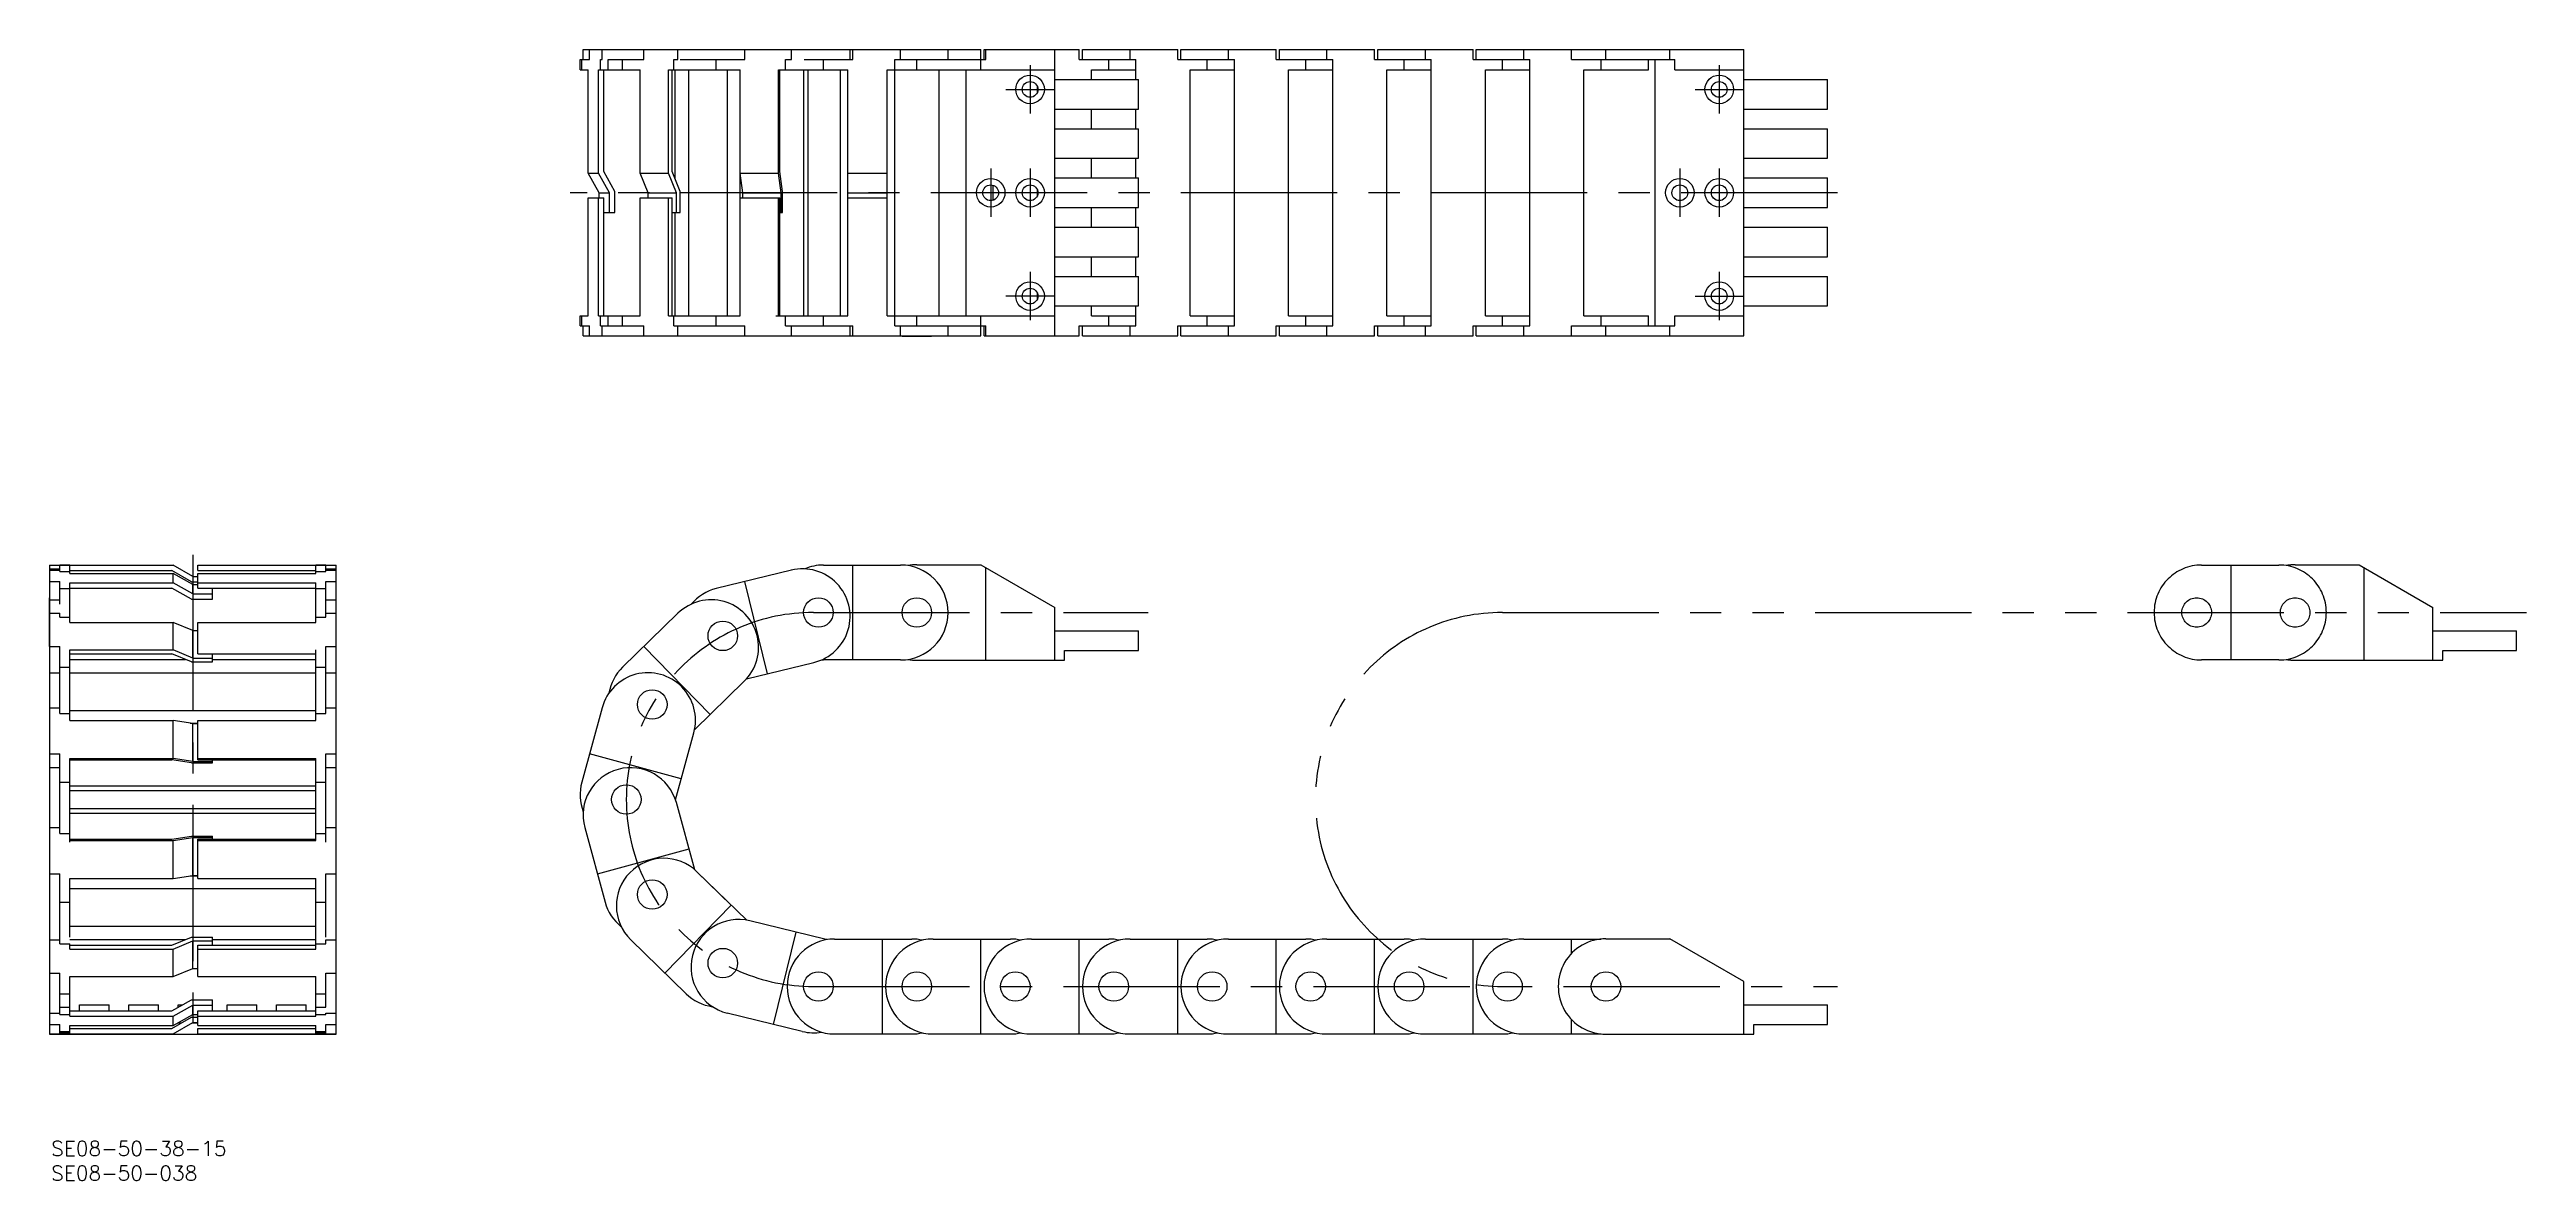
# Model space of a CAD drawing. Extents: x -58 to 445, y -30 to 200.
import ezdxf

# ---------------------------------------------------------------- set-up
doc = ezdxf.new("R2010")
doc.units = 0
doc.linetypes.add('CENTER', pattern=[50.8, 31.75, -6.35, 6.35, -6.35])
doc.linetypes.add('PHANTOM', pattern=[63.5, 31.75, -6.35, 6.35, -6.35, 6.35, -6.35])
doc.layers.get('0').update_dxf_attribs({"linetype": 'CONTINUOUS'})
doc.layers.add('CENTER', color=1, linetype='CENTER')
doc.styles.get("Standard").update_dxf_attribs({"font": 'txt.shx', "height": 3, "bigfont": 'bigfont.shx'})

msp = doc.modelspace()

# ---------------------------------------------------------------- linework, layer by layer
at = {"color": 7, "linetype": 'CONTINUOUS'}
for p, q in [((49.58, 196), (49.58, 198.05)), ((49.58, 198.05), (51.5, 198.05)), ((49.92, 196), (49.92, 198.05)), ((50.18, 198.05), (50.18, 200.1)), ((50.18, 200.1), (130.99, 200.1)), ((51.5, 198.05), (51.5, 200.1)), ((53.73, 196), (53.73, 198.05)), ((53.73, 198.05), (54.05, 198.05)), ((54.05, 198.05), (54.05, 200.1)), ((55.29, 196), (55.29, 198.05)), ((55.29, 198.05), (62.51, 198.05)), ((58.21, 196), (58.21, 198.05)), ((62.51, 198.05), (62.51, 200.1)), ((68.6, 196), (68.6, 198.05)), ((68.6, 198.05), (69.46, 198.05)), ((69.46, 198.05), (69.46, 200.1)), ((69.88, 198.05), (83.06, 198.05)), ((77.24, 196), (77.24, 198.05)), ((83.06, 198.05), (83.06, 200.1)), ((91.32, 196), (91.32, 198.05)), ((91.32, 198.05), (92.49, 198.05)), ((92.49, 198.05), (92.49, 200.1)), ((92.49, 198.05), (92.49, 200.1)), ((95.11, 198.05), (104.99, 198.05)), ((98.99, 196), (98.99, 198.05)), ((104.43, 198.05), (104.43, 200.1)), ((104.99, 198.05), (104.99, 200.1)), ((113.49, 196), (113.49, 198.05)), ((113.49, 198.05), (131.99, 198.05)), ((114.69, 198.05), (114.69, 200.1)), ((114.69, 200.1), (124.34, 200.1)), ((114.99, 200.1), (114.99, 200.11)), ((114.99, 200.11), (120.99, 200.11)), ((117.99, 196), (117.99, 198.05)), ((120.99, 200.1), (120.99, 200.11)), ((124.34, 198.05), (124.34, 200.1)), ((130.99, 196), (130.99, 200.1)), ((131.64, 198.05), (131.64, 200.1)), ((131.64, 200.1), (150.99, 200.1)), ((131.99, 198.05), (131.99, 200.1)), ((145.99, 141.9), (145.99, 200.1)), ((150.99, 198.05), (150.99, 200.1)), ((150.99, 198.05), (162.49, 198.05)), ((151.64, 198.05), (151.64, 200.1)), ((151.64, 200.1), (170.99, 200.1)), ((156.99, 196), (156.99, 198.05)), ((161.29, 198.05), (161.29, 200.1)), ((162.49, 194), (162.49, 198.05)), ((170.99, 198.05), (170.99, 200.1)), ((170.99, 198.05), (182.49, 198.05)), ((171.64, 198.05), (171.64, 200.1)), ((171.64, 200.1), (190.99, 200.1)), ((176.99, 196), (176.99, 198.05)), ((181.29, 198.05), (181.29, 200.1)), ((182.49, 143.95), (182.49, 198.05)), ((190.99, 198.05), (190.99, 200.1)), ((190.99, 198.05), (202.49, 198.05)), ((191.64, 198.05), (191.64, 200.1)), ((191.64, 200.1), (210.99, 200.1)), ((196.99, 196), (196.99, 198.05)), ((201.29, 198.05), (201.29, 200.1)), ((202.49, 143.95), (202.49, 198.05)), ((210.99, 198.05), (210.99, 200.1)), ((210.99, 198.05), (222.49, 198.05)), ((211.64, 198.05), (211.64, 200.1)), ((211.64, 200.1), (230.99, 200.1)), ((216.99, 196), (216.99, 198.05)), ((221.29, 198.05), (221.29, 200.1)), ((222.49, 143.95), (222.49, 198.05)), ((230.99, 198.05), (230.99, 200.1)), ((230.99, 198.05), (242.49, 198.05)), ((231.64, 198.05), (231.64, 200.1)), ((231.64, 200.1), (285.99, 200.1)), ((236.99, 196), (236.99, 198.05)), ((241.29, 198.05), (241.29, 200.1)), ((241.29, 200.1), (250.99, 200.1)), ((242.49, 143.95), (242.49, 198.05)), ((250.99, 198.05), (250.99, 200.1)), ((250.99, 198.05), (271.99, 198.05)), ((256.99, 196), (256.99, 198.05)), ((257.99, 198.05), (257.99, 200.1)), ((266.64, 196), (266.64, 198.05)), ((267.99, 143.95), (267.99, 198.05)), ((270.99, 198.05), (270.99, 200.1)), ((271.99, 196), (271.99, 198.05)), ((285.99, 141.9), (285.99, 200.1)), ((49.58, 196), (51.23, 196)), ((51.23, 175), (51.23, 196)), ((53.34, 175), (53.34, 196)), ((53.34, 196), (61.8, 196)), ((54.4, 175.29), (54.4, 196)), ((61.8, 175), (61.8, 196)), ((67.53, 175), (67.53, 196)), ((67.53, 196), (82.09, 196)), ((68.3, 175.29), (68.3, 196)), ((68.88, 173.84), (68.88, 196)), ((71.67, 146), (71.67, 196)), ((79.55, 146), (79.55, 196)), ((82.07, 146), (82.07, 196)), ((82.09, 175), (82.09, 196)), ((89.86, 175), (89.86, 196)), ((89.86, 196), (103.99, 196)), ((90.12, 175.29), (90.12, 196)), ((95.05, 146), (95.05, 196)), ((95.91, 146), (95.91, 196)), ((102.49, 146), (102.49, 196)), ((103.99, 146), (103.99, 196)), ((111.99, 146), (111.99, 196)), ((111.99, 196), (145.99, 196)), ((113.49, 146), (113.49, 196)), ((116.99, 196), (116.99, 196)), ((122.49, 146), (122.49, 196)), ((127.99, 146), (127.99, 196)), ((136.99, 196), (136.99, 196)), ((142.49, 191.44), (142.49, 192.56)), ((145.99, 194), (162.99, 194)), ((153.49, 194), (153.49, 196)), ((153.49, 196), (162.49, 196)), ((162.99, 188), (162.99, 194)), ((173.49, 146), (173.49, 196)), ((173.49, 196), (182.49, 196)), ((193.49, 146), (193.49, 196)), ((193.49, 196), (202.49, 196)), ((213.49, 146), (213.49, 196)), ((213.49, 196), (222.49, 196)), ((233.49, 146), (233.49, 196)), ((233.49, 196), (242.49, 196)), ((253.49, 146), (253.49, 196)), ((253.49, 196), (266.64, 196)), ((271.99, 196), (285.99, 196)), ((285.99, 194), (302.99, 194)), ((302.99, 188), (302.99, 194)), ((145.99, 188), (162.99, 188)), ((153.49, 184), (153.49, 188)), ((162.49, 184), (162.49, 188)), ((285.99, 188), (302.99, 188)), ((145.99, 184), (162.99, 184)), ((162.99, 178), (162.99, 184)), ((285.99, 184), (302.99, 184)), ((302.99, 178), (302.99, 184)), ((145.99, 178), (162.99, 178)), ((153.49, 174), (153.49, 178)), ((162.49, 174), (162.49, 178)), ((285.99, 178), (302.99, 178)), ((51.23, 175), (53.34, 175)), ((53.46, 171), (51.23, 175)), ((55.57, 171), (53.34, 175)), ((56.63, 171.29), (54.4, 175.29)), ((56.63, 167), (56.63, 171.29)), ((61.8, 175), (67.53, 175)), ((63.41, 171), (61.8, 175)), ((69.14, 171), (67.53, 175)), ((69.91, 171.29), (68.3, 175.29)), ((69.91, 167), (69.91, 171.29)), ((82.09, 175), (89.86, 175)), ((82.64, 171), (82.09, 175)), ((90.41, 171), (89.86, 175)), ((90.67, 171.29), (90.12, 175.29)), ((90.67, 167), (90.67, 171.29)), ((103.99, 175), (111.99, 175)), ((133.49, 169.48), (133.49, 172.52)), ((142.49, 170.44), (142.49, 171.56)), ((145.99, 174), (162.99, 174)), ((162.99, 168), (162.99, 174)), ((285.99, 174), (302.99, 174)), ((302.99, 168), (302.99, 174)), ((51.23, 146), (51.23, 170)), ((51.23, 170), (54.4, 170)), ((53.34, 146), (53.34, 170)), ((53.46, 170), (53.46, 171)), ((53.46, 171), (55.57, 171)), ((53.46, 171), (55.57, 171)), ((54.4, 146), (54.4, 170)), ((54.4, 167), (56.63, 167)), ((55.57, 167), (55.57, 171)), ((61.8, 146), (61.8, 170)), ((61.8, 170), (68.3, 170)), ((63.41, 170), (63.41, 171)), ((63.41, 171), (69.14, 171)), ((63.41, 171), (69.14, 171)), ((67.53, 146), (67.53, 170)), ((68.3, 146), (68.3, 170)), ((68.3, 167), (69.91, 167)), ((68.88, 146), (68.88, 167)), ((69.14, 167), (69.14, 171)), ((82.09, 146), (82.09, 170)), ((82.09, 170), (90.12, 170)), ((82.64, 170), (82.64, 171)), ((82.64, 171), (90.41, 171)), ((89.86, 146), (89.86, 170)), ((90.12, 146), (90.12, 170)), ((90.12, 167), (90.41, 167)), ((90.12, 167), (90.41, 167)), ((90.41, 167), (90.41, 171)), ((90.41, 167), (90.67, 167)), ((90.41, 167), (90.67, 167)), ((103.99, 171), (111.99, 171)), ((103.99, 170), (111.99, 170)), ((145.99, 168), (162.99, 168)), ((153.49, 164), (153.49, 168)), ((162.49, 164), (162.49, 168)), ((285.99, 168), (302.99, 168)), ((145.99, 164), (162.99, 164)), ((162.99, 158), (162.99, 164)), ((285.99, 164), (302.99, 164)), ((302.99, 158), (302.99, 164)), ((145.99, 158), (162.99, 158)), ((153.49, 154), (153.49, 158)), ((162.49, 154), (162.49, 158)), ((285.99, 158), (302.99, 158)), ((145.99, 154), (162.99, 154)), ((162.99, 148), (162.99, 154)), ((285.99, 154), (302.99, 154)), ((302.99, 148), (302.99, 154)), ((49.58, 143.95), (49.58, 146)), ((49.58, 146), (51.23, 146)), ((49.92, 143.95), (49.92, 146)), ((53.34, 146), (61.8, 146)), ((53.73, 143.95), (53.73, 146)), ((55.29, 143.95), (55.29, 146)), ((58.21, 143.95), (58.21, 146)), ((67.53, 146), (82.09, 146)), ((68.6, 143.95), (68.6, 146)), ((77.24, 143.95), (77.24, 146)), ((89.34, 146), (103.99, 146)), ((91.32, 143.95), (91.32, 146)), ((98.99, 143.95), (98.99, 146)), ((111.99, 146), (145.99, 146)), ((113.49, 143.95), (113.49, 146)), ((117.99, 143.95), (117.99, 146)), ((130.99, 141.9), (130.99, 146)), ((142.49, 149.44), (142.49, 150.56)), ((145.99, 148), (162.99, 148)), ((153.49, 146), (153.49, 148)), ((153.49, 146), (162.49, 146)), ((156.99, 143.95), (156.99, 146)), ((162.49, 143.95), (162.49, 148)), ((173.49, 146), (182.49, 146)), ((176.99, 143.95), (176.99, 146)), ((193.49, 146), (202.49, 146)), ((196.99, 143.95), (196.99, 146)), ((213.49, 146), (222.49, 146)), ((216.99, 143.95), (216.99, 146)), ((233.49, 146), (242.49, 146)), ((236.99, 143.95), (236.99, 146)), ((253.49, 146), (266.64, 146)), ((256.99, 143.95), (256.99, 146)), ((266.64, 143.95), (266.64, 146)), ((271.99, 143.95), (271.99, 146)), ((271.99, 146), (285.99, 146)), ((285.99, 148), (302.99, 148)), ((49.58, 143.95), (51.5, 143.95)), ((50.18, 141.9), (50.18, 143.95)), ((50.18, 141.9), (130.99, 141.9)), ((51.5, 141.9), (51.5, 143.95)), ((53.73, 143.95), (62.51, 143.95)), ((54.05, 141.9), (54.05, 143.95)), ((62.51, 141.9), (62.51, 143.95)), ((68.6, 143.95), (83.06, 143.95)), ((69.46, 141.9), (69.46, 143.95)), ((83.06, 141.9), (83.06, 143.95)), ((91.32, 143.95), (104.99, 143.95)), ((92.49, 141.9), (92.49, 143.95)), ((92.49, 141.9), (92.49, 143.95)), ((104.43, 141.9), (104.43, 143.95)), ((104.99, 141.9), (104.99, 143.95)), ((110.99, 141.9), (110.99, 141.9)), ((113.49, 143.95), (131.99, 143.95)), ((114.69, 141.9), (114.69, 143.95)), ((114.99, 141.89), (114.99, 141.9)), ((114.99, 141.89), (120.99, 141.89)), ((116.99, 143.95), (116.99, 143.95)), ((120.99, 141.89), (120.99, 141.9)), ((124.34, 141.9), (124.34, 143.95)), ((124.34, 141.9), (130.99, 141.9)), ((131.64, 141.9), (131.64, 143.95)), ((131.64, 141.9), (150.99, 141.9)), ((131.99, 141.9), (131.99, 143.95)), ((150.99, 141.9), (150.99, 143.95)), ((150.99, 143.95), (162.49, 143.95)), ((151.64, 141.9), (151.64, 143.95)), ((151.64, 141.9), (170.99, 141.9)), ((161.29, 141.9), (161.29, 143.95)), ((170.99, 141.9), (170.99, 143.95)), ((170.99, 143.95), (182.49, 143.95)), ((171.64, 141.9), (171.64, 143.95)), ((171.64, 141.9), (190.99, 141.9)), ((181.29, 141.9), (181.29, 143.95)), ((190.99, 141.9), (190.99, 143.95)), ((190.99, 143.95), (202.49, 143.95)), ((191.64, 141.9), (191.64, 143.95)), ((191.64, 141.9), (210.99, 141.9)), ((201.29, 141.9), (201.29, 143.95)), ((210.99, 141.9), (210.99, 143.95)), ((210.99, 143.95), (222.49, 143.95)), ((211.64, 141.9), (211.64, 143.95)), ((211.64, 141.9), (230.99, 141.9)), ((221.29, 141.9), (221.29, 143.95)), ((230.99, 141.9), (230.99, 143.95)), ((230.99, 143.95), (242.49, 143.95)), ((231.64, 141.9), (231.64, 143.95)), ((231.64, 141.9), (285.99, 141.9)), ((241.29, 141.9), (241.29, 143.95)), ((250.99, 141.9), (250.99, 143.95)), ((250.99, 143.95), (271.99, 143.95)), ((257.99, 141.9), (257.99, 143.95)), ((270.99, 141.9), (270.99, 143.95)), ((-58.2, 95.35), (-33.1, 95.35)), ((-58.2, 95.35), (-58.2, 0)), ((-58.2, 94.57), (-56.15, 94.57)), ((-58.2, 94.29), (-56.15, 94.29)), ((-58.2, 91.98), (-56.15, 91.98)), ((-56.15, 94), (-56.15, 95.4)), ((-56.15, 95.4), (-54.1, 95.4)), ((-56.15, 94), (-54.1, 94)), ((-56.15, 87.39), (-56.15, 91.98)), ((-54.1, 93.65), (-54.1, 95.4)), ((-54.1, 94.25), (-33.39, 94.25)), ((-54.1, 93.65), (-33.1, 93.65)), ((-54.1, 83.68), (-54.1, 91.74)), ((-54.1, 91.74), (-33.1, 91.74)), ((-54.1, 90.68), (-33.39, 90.68)), ((-29.39, 91.94), (-33.39, 94.25)), ((-29.39, 88.43), (-33.39, 90.68)), ((-29.1, 93.04), (-33.1, 95.35)), ((-33.1, 91.74), (-33.1, 93.65)), ((-29.1, 91.4), (-33.1, 93.65)), ((-29.1, 89.5), (-33.1, 91.74)), ((-29.39, 91.94), (-28.1, 91.94)), ((-29.1, 93.04), (-28.1, 93.04)), ((-29.1, 89.5), (-29.1, 91.4)), ((-29.1, 89.5), (-29.1, 91.4)), ((-29.1, 91.4), (-28.1, 91.4)), ((-29.1, 91.4), (-28.1, 91.4)), ((-28.1, 94.25), (-28.1, 95.35)), ((-28.1, 95.35), (-4.1, 95.35)), ((-28.1, 94.25), (-4.1, 94.25)), ((-28.1, 90.68), (-28.1, 93.65)), ((-28.1, 93.65), (-4.1, 93.65)), ((-28.1, 93.65), (-4.1, 93.65)), ((-28.1, 91.74), (-4.1, 91.74)), ((-28.1, 91.74), (-4.1, 91.74)), ((-28.1, 90.68), (-4.1, 90.68)), ((-28.1, 90.68), (-4.1, 90.68)), ((-25.1, 88.43), (-25.1, 90.68)), ((-4.1, 93.65), (-4.1, 95.4)), ((-4.1, 95.4), (-2.05, 95.4)), ((-4.1, 95.35), (-2.05, 95.35)), ((-4.1, 94), (-2.05, 94)), ((-4.1, 83.68), (-4.1, 91.74)), ((-2.05, 94), (-2.05, 95.4)), ((-2.05, 95.35), (0, 95.35)), ((-2.05, 94.57), (0, 94.57)), ((-2.05, 94.29), (0, 94.29)), ((-2.05, 84.72), (-2.05, 91.98)), ((-2.05, 91.98), (0, 91.98)), ((0, 0), (0, 95.35)), ((92.49, 94.29), (77.24, 90.56)), ((87.65, 73.24), (83.06, 91.98)), ((98.99, 95.35), (114.69, 95.35)), ((104.99, 76.05), (104.99, 95.35)), ((117.99, 95.4), (130.99, 95.4)), ((130.99, 95.4), (145.99, 86.74)), ((131.99, 76), (131.99, 94.82)), ((-58.21, 82.7), (-58.21, 88.7)), ((-58.21, 88.7), (-58.2, 88.7)), ((-58.2, 85.56), (-58.2, 88.29)), ((-58.2, 88.29), (-56.15, 88.29)), ((-58.2, 78.79), (-58.2, 85.56)), ((-58.2, 78.79), (-58.2, 85.56)), ((-58.2, 85.56), (-56.15, 85.56)), ((-56.15, 90.56), (-54.1, 90.56)), ((-56.15, 84.72), (-56.15, 85.56)), ((-29.39, 88.43), (-25.1, 88.43)), ((-29.39, 88.43), (-25.1, 88.43)), ((-29.1, 89.5), (-25.1, 89.5)), ((-29.1, 89.5), (-25.1, 89.5)), ((-4.1, 90.56), (-2.05, 90.56)), ((-2.05, 88.29), (0, 88.29)), ((-2.05, 85.56), (0, 85.56)), ((0, 88.7), (0.01, 88.7)), ((0, 78.79), (0, 85.56)), ((0, 78.79), (0, 85.56)), ((0.01, 82.7), (0.01, 88.7)), ((69.46, 85.56), (58.21, 74.61)), ((145.99, 76), (145.99, 86.74)), ((-58.21, 82.7), (-58.2, 82.7)), ((-56.15, 84.72), (-54.1, 84.72)), ((-54.1, 83.68), (-33.1, 83.68)), ((-33.1, 78.1), (-33.1, 83.68)), ((-29.1, 82.02), (-33.1, 83.68)), ((-29.1, 82.02), (-33.1, 83.68)), ((-29.1, 76.44), (-29.1, 82.02)), ((-29.1, 76.44), (-29.1, 82.02)), ((-29.1, 82.02), (-28.1, 82.02)), ((-29.1, 82.02), (-28.1, 82.02)), ((-28.1, 77.31), (-28.1, 83.68)), ((-28.1, 83.68), (-4.1, 83.68)), ((-28.1, 83.68), (-4.1, 83.68)), ((-4.1, 84.72), (-2.05, 84.72)), ((0, 82.7), (0.01, 82.7)), ((145.99, 82), (162.99, 82)), ((162.99, 78), (162.99, 82)), ((-58.2, 78.79), (-56.15, 78.79)), ((-56.15, 65.19), (-56.15, 78.79)), ((-54.1, 63.75), (-54.1, 78.1)), ((-54.1, 78.1), (-33.1, 78.1)), ((-54.1, 77.31), (-33.39, 77.31)), ((-54.1, 76.14), (-30.57, 76.14)), ((-29.39, 75.65), (-33.39, 77.31)), ((-29.1, 76.44), (-33.1, 78.1)), ((-29.39, 75.65), (-25.1, 75.65)), ((-29.1, 76.44), (-25.1, 76.44)), ((-28.1, 77.31), (-4.1, 77.31)), ((-25.1, 75.65), (-25.1, 77.31)), ((-25.1, 76.14), (-4.1, 76.14)), ((-4.1, 63.75), (-4.1, 78.1)), ((-2.05, 65.19), (-2.05, 78.79)), ((-2.05, 78.79), (0, 78.79)), ((75.97, 64.96), (62.51, 78.79)), ((83.37, 72.19), (97.07, 75.54)), ((114.69, 76.05), (98.99, 76.05)), ((117.99, 76), (147.99, 76)), ((147.99, 76), (147.99, 78)), ((147.99, 78), (162.99, 78)), ((-58.2, 73.46), (-56.15, 73.46)), ((-56.15, 74.61), (-54.1, 74.61)), ((-54.1, 73.47), (-4.1, 73.47)), ((-4.1, 74.61), (-2.05, 74.61)), ((-2.05, 73.46), (0, 73.46)), ((72.82, 61.89), (82.93, 71.73)), ((-58.2, 66.35), (-56.15, 66.35)), ((-54.1, 65.8), (-4.1, 65.8)), ((-2.05, 66.35), (0, 66.35)), ((54.05, 66.35), (49.92, 51.2)), ((-56.15, 65.19), (-54.1, 65.19)), ((-54.1, 63.75), (-33.1, 63.75)), ((-33.1, 56.03), (-33.1, 63.75)), ((-29.1, 63.14), (-33.1, 63.75)), ((-29.63, 63.22), (-28.1, 63.22)), ((-29.1, 55.42), (-29.1, 63.14)), ((-29.1, 63.14), (-28.1, 63.14)), ((-28.1, 55.74), (-28.1, 63.75)), ((-28.1, 63.75), (-4.1, 63.75)), ((-4.1, 65.19), (-2.05, 65.19)), ((68.96, 47.66), (72.67, 61.27)), ((-58.2, 56.99), (-56.15, 56.99)), ((-56.15, 40.82), (-56.15, 56.99)), ((-54.1, 39.01), (-54.1, 56.03)), ((-54.1, 56.03), (-33.1, 56.03)), ((-54.1, 55.74), (-33.39, 55.74)), ((-29.39, 55.13), (-33.39, 55.74)), ((-29.1, 55.42), (-33.1, 56.03)), ((-29.1, 55.42), (-25.1, 55.42)), ((-28.1, 56.03), (-4.1, 56.03)), ((-28.1, 55.74), (-4.1, 55.74)), ((-25.1, 55.13), (-25.1, 55.74)), ((-4.1, 39.37), (-4.1, 56.03)), ((-2.05, 39.01), (-2.05, 56.99)), ((-2.05, 56.99), (0, 56.99)), ((70.12, 51.91), (51.5, 56.99)), ((-58.2, 54.17), (-56.15, 54.17)), ((-56.15, 51.2), (-54.1, 51.2)), ((-54.1, 50.45), (-4.1, 50.45)), ((-29.39, 55.13), (-25.1, 55.13)), ((-4.1, 51.2), (-2.05, 51.2)), ((-2.05, 54.17), (0, 54.17)), ((-54.1, 49.5), (-4.1, 49.5)), ((-54.1, 45.9), (-4.1, 45.9)), ((72.86, 33.44), (69.14, 47.06)), ((-58.2, 41.98), (-56.15, 41.98)), ((-56.15, 40.82), (-54.1, 40.82)), ((-54.1, 44.95), (-4.1, 44.95)), ((-33.39, 39.66), (-29.39, 40.27)), ((-29.39, 40.27), (-25.1, 40.27)), ((-25.1, 39.66), (-25.1, 40.27)), ((-4.1, 40.82), (-2.05, 40.82)), ((-2.05, 41.98), (0, 41.98)), ((50.52, 41.98), (54.65, 26.83)), ((-54.1, 39.66), (-33.39, 39.66)), ((-54.1, 39.37), (-33.1, 39.37)), ((-33.1, 39.37), (-29.1, 39.98)), ((-33.1, 31.65), (-33.1, 39.37)), ((-29.1, 32.26), (-29.1, 39.98)), ((-29.1, 39.98), (-25.1, 39.98)), ((-28.1, 31.65), (-28.1, 39.66)), ((-28.1, 39.66), (-4.1, 39.66)), ((-28.1, 39.37), (-4.1, 39.37)), ((53.08, 32.62), (71.7, 37.7)), ((-58.2, 32.62), (-56.15, 32.62)), ((-56.15, 18.35), (-56.15, 32.62)), ((-54.1, 19.72), (-54.1, 31.65)), ((-54.1, 31.65), (-33.1, 31.65)), ((-33.1, 31.65), (-29.1, 32.26)), ((-29.63, 32.18), (-28.1, 32.18)), ((-29.1, 32.26), (-28.1, 32.26)), ((-28.1, 31.65), (-4.1, 31.65)), ((-4.1, 17.3), (-4.1, 31.65)), ((-2.05, 19.72), (-2.05, 32.62)), ((-2.05, 32.62), (0, 32.62)), ((80.27, 26.25), (73.32, 33.02)), ((83.44, 23.17), (73.32, 33.02)), ((-56.15, 26.83), (-54.1, 26.83)), ((-54.1, 29.6), (-4.1, 29.6)), ((-4.1, 26.83), (-2.05, 26.83)), ((66.81, 12.42), (80.27, 26.25)), ((-54.1, 21.93), (-4.1, 21.93)), ((99.31, 19.31), (84.06, 23.04)), ((88.89, 1.99), (93.48, 20.74)), ((-58.2, 19.19), (-56.15, 19.19)), ((-56.15, 18.35), (-54.1, 18.35)), ((-54.1, 19.26), (-30.57, 19.26)), ((-54.1, 17.3), (-54.1, 18.35)), ((-54.1, 18.09), (-33.39, 18.09)), ((-54.1, 17.3), (-33.1, 17.3)), ((-33.39, 18.09), (-29.39, 19.75)), ((-33.1, 17.3), (-29.1, 18.96)), ((-33.1, 11.72), (-33.1, 17.3)), ((-29.39, 19.75), (-25.1, 19.75)), ((-29.1, 13.38), (-29.1, 18.96)), ((-29.1, 18.96), (-25.1, 18.96)), ((-28.1, 11.72), (-28.1, 18.09)), ((-28.1, 18.09), (-4.1, 18.09)), ((-28.1, 17.3), (-4.1, 17.3)), ((-25.1, 18.09), (-25.1, 19.75)), ((-25.1, 19.26), (-4.1, 19.26)), ((-4.1, 18.35), (-2.05, 18.35)), ((-2.05, 18.35), (-2.05, 19.19)), ((-2.05, 19.19), (0, 19.19)), ((59.86, 19.19), (71.11, 8.24)), ((101.29, 19.35), (116.99, 19.35)), ((110.99, 0.05), (110.99, 19.35)), ((121.29, 19.35), (136.99, 19.35)), ((130.99, 0.05), (130.99, 19.35)), ((141.29, 19.35), (156.99, 19.35)), ((150.99, 0.05), (150.99, 19.35)), ((161.29, 19.35), (176.99, 19.35)), ((170.99, 0.05), (170.99, 19.35)), ((181.29, 19.35), (196.99, 19.35)), ((190.99, 0.05), (190.99, 19.35)), ((201.29, 19.35), (216.99, 19.35)), ((210.99, 0.05), (210.99, 19.35)), ((221.29, 19.35), (236.99, 19.35)), ((230.99, 0.05), (230.99, 19.35)), ((241.29, 19.35), (256.99, 19.35)), ((250.99, 16.41), (250.99, 19.35)), ((257.99, 19.4), (270.99, 19.4)), ((285.99, 10.74), (270.99, 19.4)), ((-58.2, 12.42), (-56.15, 12.42)), ((-56.15, 4.01), (-56.15, 12.42)), ((-54.1, 3.66), (-54.1, 11.72)), ((-54.1, 11.72), (-33.1, 11.72)), ((-33.1, 11.72), (-29.1, 13.38)), ((-29.1, 13.38), (-28.1, 13.38)), ((-28.1, 11.72), (-4.1, 11.72)), ((-4.1, 3.66), (-4.1, 11.72)), ((-2.05, 5.5), (-2.05, 12.42)), ((-2.05, 12.42), (0, 12.42)), ((285.99, 0), (285.99, 10.74)), ((-56.15, 8.24), (-54.1, 8.24)), ((-56.15, 5.5), (-54.1, 5.5)), ((-52.1, 4.72), (-52.1, 6)), ((-52.1, 6), (-46.1, 6)), ((-46.1, 4.72), (-46.1, 6)), ((-42.1, 4.72), (-42.1, 6)), ((-42.1, 6), (-36.1, 6)), ((-36.1, 4.72), (-36.1, 6)), ((-33.39, 4.72), (-29.39, 6.97)), ((-33.1, 3.66), (-29.1, 5.9)), ((-32.1, 5.45), (-32.1, 6)), ((-32.1, 6), (-31.12, 6)), ((-29.39, 6.97), (-25.1, 6.97)), ((-29.1, 4), (-29.1, 5.9)), ((-29.1, 5.9), (-25.1, 5.9)), ((-25.1, 4.72), (-25.1, 6.97)), ((-22.1, 4.72), (-22.1, 6)), ((-22.1, 6), (-16.1, 6)), ((-16.1, 4.72), (-16.1, 6)), ((-12.1, 4.72), (-12.1, 6)), ((-12.1, 6), (-6.1, 6)), ((-6.1, 4.72), (-6.1, 6)), ((-4.1, 8.24), (-2.05, 8.24)), ((-4.1, 5.5), (-2.05, 5.5)), ((285.99, 6), (302.99, 6)), ((302.99, 2), (302.99, 6)), ((-58.2, 4.3), (-56.15, 4.3)), ((-58.2, 1.99), (-56.15, 1.99)), ((-58.2, 0.05), (-33.1, 0.05)), ((-58.2, 0), (0, 0)), ((-56.15, 4.01), (-54.1, 4.01)), ((-56.15, 0), (-56.15, 1.99)), ((-56.15, 0.56), (-54.1, 0.56)), ((-56.15, 0.29), (-54.1, 0.29)), ((-54.1, 4.72), (-33.39, 4.72)), ((-54.1, 3.66), (-33.1, 3.66)), ((-54.1, 0.05), (-54.1, 1.75)), ((-54.1, 1.75), (-33.1, 1.75)), ((-54.1, 1.15), (-33.39, 1.15)), ((-33.39, 1.15), (-29.39, 3.46)), ((-33.1, 1.75), (-29.1, 4)), ((-33.1, 1.75), (-33.1, 3.66)), ((-33.1, 0.05), (-29.1, 2.36)), ((-32.12, 2.3), (-31.4, 2.3)), ((-29.39, 3.46), (-28.1, 3.46)), ((-29.2, 2.3), (-28.1, 2.3)), ((-29.1, 4), (-28.1, 4)), ((-29.1, 2.36), (-28.1, 2.36)), ((-28.1, 1.75), (-28.1, 4.72)), ((-28.1, 4.72), (-4.1, 4.72)), ((-28.1, 3.66), (-4.1, 3.66)), ((-28.1, 1.75), (-4.1, 1.75)), ((-28.1, 0.05), (-28.1, 1.15)), ((-28.1, 1.15), (-4.1, 1.15)), ((-28.1, 0.05), (0, 0.05)), ((-4.1, 4.01), (-2.05, 4.01)), ((-4.1, 0.05), (-4.1, 1.75)), ((-4.1, 0.56), (-2.05, 0.56)), ((-4.1, 0.29), (-2.05, 0.29)), ((-2.05, 4.01), (-2.05, 4.3)), ((-2.05, 4.3), (0, 4.3)), ((-2.05, 0), (-2.05, 1.99)), ((-2.05, 1.99), (0, 1.99)), ((94.72, 0.56), (79.47, 4.3)), ((101.29, 0.05), (116.99, 0.05)), ((121.29, 0.05), (136.99, 0.05)), ((141.29, 0.05), (156.99, 0.05)), ((161.29, 0.05), (176.99, 0.05)), ((181.29, 0.05), (196.99, 0.05)), ((201.29, 0.05), (216.99, 0.05)), ((221.29, 0.05), (236.99, 0.05)), ((241.29, 0.05), (256.99, 0.05)), ((250.99, 0.05), (250.99, 2.99)), ((257.99, 0), (287.99, 0)), ((287.99, 0), (287.99, 2)), ((287.99, 2), (302.99, 2))]:
    msp.add_line(p, q, dxfattribs=at)
at = {"color": 3, "linetype": 'PHANTOM'}
for p, q in [((378.99, 95.35), (394.69, 95.35)), ((384.99, 76.05), (384.99, 95.35)), ((397.99, 95.4), (410.99, 95.4)), ((410.99, 95.4), (425.99, 86.74)), ((411.99, 76), (411.99, 94.82)), ((236.96, 85.7), (444.99, 85.7)), ((425.99, 76), (425.99, 86.74)), ((425.99, 82), (442.99, 82)), ((442.99, 78), (442.99, 82)), ((394.69, 76.05), (378.99, 76.05)), ((397.99, 76), (427.99, 76)), ((427.99, 76), (427.99, 78)), ((427.99, 78), (442.99, 78))]:
    msp.add_line(p, q, dxfattribs=at)
at = {"color": 7, "linetype": 'CONTINUOUS'}
for centre, radius in [((140.99, 192), 2.9), ((140.99, 192), 1.6), ((280.99, 192), 2.9), ((280.99, 192), 1.6), ((132.99, 171), 2.9), ((132.99, 171), 1.6), ((140.99, 171), 2.9), ((140.99, 171), 1.6), ((272.99, 171), 2.9), ((272.99, 171), 1.6), ((280.99, 171), 2.9), ((280.99, 171), 1.6), ((140.99, 150), 2.9), ((140.99, 150), 1.6), ((280.99, 150), 2.9), ((280.99, 150), 1.6), ((97.99, 85.7), 3), ((117.99, 85.7), 3), ((78.56, 80.95), 3), ((64.23, 67), 3), ((58.96, 47.7), 3), ((64.23, 28.4), 3), ((78.56, 14.45), 3), ((97.99, 9.7), 3), ((117.99, 9.7), 3), ((137.99, 9.7), 3), ((157.99, 9.7), 3), ((177.99, 9.7), 3), ((197.99, 9.7), 3), ((217.99, 9.7), 3), ((237.99, 9.7), 3), ((257.99, 9.7), 3)]:
    msp.add_circle(centre, radius, dxfattribs=at)
at = {"color": 3, "linetype": 'PHANTOM'}
for centre in [(377.99, 85.7), (397.99, 85.7)]:
    msp.add_circle(centre, 3, dxfattribs=at)
at = {"color": 7, "linetype": 'CONTINUOUS'}
for centre, radius, start, end in [((94.78, 84.92), 9.65, 283.7531, 103.7532), ((98.99, 85.7), 9.65, 90, 113.3736), ((114.69, 85.7), 9.65, 270, 90), ((117.99, 85.7), 9.7, 89.9997, 100.6736), ((76.19, 78.64), 9.65, 314.2274, 134.2274), ((79.53, 81.18), 9.65, 103.7531, 139.8265), ((98.99, 85.7), 9.65, 267.7611, 270), ((117.99, 85.7), 9.7, 259.3264, 270.0003), ((63.36, 63.81), 9.65, 344.7425, 164.7425), ((64.94, 67.69), 9.65, 134.2274, 170.3318), ((59.23, 48.66), 9.65, 164.7425, 200.8468), ((59.83, 44.52), 9.65, 15.2575, 195.2575), ((66.59, 26.1), 9.65, 45.7726, 225.7725), ((63.96, 29.37), 9.65, 195.2575, 231.3619), ((81.76, 13.67), 9.65, 76.2469, 256.2468), ((101.29, 9.7), 9.65, 90, 270), ((97.01, 9.94), 9.65, 74.008, 76.2469), ((121.29, 9.7), 9.65, 90, 270), ((116.99, 9.7), 9.65, 77.1266, 90), ((141.29, 9.7), 9.65, 90, 270), ((136.99, 9.7), 9.65, 77.1266, 90), ((161.29, 9.7), 9.65, 90, 270), ((156.99, 9.7), 9.65, 77.1266, 90), ((181.29, 9.7), 9.65, 90, 270), ((176.99, 9.7), 9.65, 77.1266, 90), ((201.29, 9.7), 9.65, 90, 270), ((196.99, 9.7), 9.65, 77.1266, 90), ((221.29, 9.7), 9.65, 90, 270), ((216.99, 9.7), 9.65, 77.1266, 90), ((241.29, 9.7), 9.65, 90, 270), ((236.99, 9.7), 9.65, 77.1266, 90), ((257.99, 9.7), 9.7, 89.9997, 270.0003), ((256.99, 9.7), 9.65, 89.9038, 90), ((77.84, 15.15), 9.65, 225.7726, 261.8459), ((97.01, 9.94), 9.65, 256.2469, 279.6206), ((116.99, 9.7), 9.65, 270, 282.8735), ((136.99, 9.7), 9.65, 270, 282.8734), ((156.99, 9.7), 9.65, 270, 282.8734), ((176.99, 9.7), 9.65, 270, 282.8734), ((196.99, 9.7), 9.65, 270, 282.8735), ((216.99, 9.7), 9.65, 270, 282.8735), ((236.99, 9.7), 9.65, 270, 282.8734), ((256.99, 9.7), 9.65, 270, 270.0963)]:
    msp.add_arc(centre, radius, start, end, dxfattribs=at)
at = {"color": 3, "linetype": 'PHANTOM'}
for centre, radius, start, end in [((378.99, 85.7), 9.65, 90, 270), ((394.69, 85.7), 9.65, 270, 90), ((397.99, 85.7), 9.7, 89.9997, 100.6736), ((236.96, 47.7), 38, 90, 270), ((397.99, 85.7), 9.7, 259.3264, 270.0003)]:
    msp.add_arc(centre, radius, start, end, dxfattribs=at)
at = {"layer": 'CENTER', "color": 1, "linetype": 'CENTER'}
for p, q in [((140.99, 196.9), (140.99, 187.1)), ((280.99, 196.9), (280.99, 187.1)), ((136.09, 192), (145.89, 192)), ((276.09, 192), (285.89, 192)), ((132.99, 175.9), (132.99, 166.1)), ((140.99, 175.9), (140.99, 166.1)), ((272.99, 175.9), (272.99, 166.1)), ((280.99, 175.9), (280.99, 166.1)), ((304.99, 171), (47.58, 171)), ((140.99, 154.9), (140.99, 145.1)), ((280.99, 154.9), (280.99, 145.1)), ((145.89, 150), (136.09, 150)), ((276.09, 150), (285.89, 150)), ((-29.1, 97.4), (-29.1, -2)), ((96.96, 85.7), (164.99, 85.7)), ((96.96, 9.7), (304.99, 9.7))]:
    msp.add_line(p, q, dxfattribs=at)
msp.add_arc((96.96, 47.7), 38, 90, 270, dxfattribs=at)

# ---------------------------------------------------------------- texts
at = {"color": 7, "linetype": 'CONTINUOUS'}
for s, p in [('SE08-50-38-15', (-57.88, -24.72)), ('SE08-50-038', (-57.88, -29.72))]:
    msp.add_text(s, height=3, dxfattribs=at).set_placement(p)

doc.saveas('drawing.dxf')
